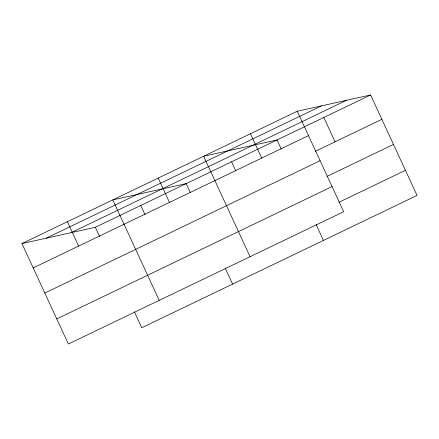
<?xml version="1.0" encoding="UTF-8"?>
<svg xmlns="http://www.w3.org/2000/svg" width="439" height="439" viewBox="0 0 439 439"><rect width="100%" height="100%" fill="white"/><g stroke="black" fill="none" stroke-linecap="round" stroke-linejoin="round"><path stroke-width="0.66" d="M297.247 111.248L343.666 211.713L68.369 344.033L21.95 243.568L297.247 111.248L370.631 94.967L417.05 195.432L141.753 327.752L134.394 311.822M46.166 238.196L321.463 105.876M71.118 232.659L346.415 100.339M21.95 243.568L95.334 227.287L370.631 94.967M33.199 267.916L308.496 135.596M315.372 151.285L381.881 119.315M44.805 293.038L320.102 160.712M326.978 176.401L393.487 144.436M56.763 318.917L332.06 186.591M338.941 202.28L405.444 170.31M323.828 117.46L335.078 141.813M281.245 149.09L277.031 139.959L203.647 156.24L250.065 256.7M316.091 224.494L323.45 240.418M250.444 133.741L261.699 158.089M231.605 161.788L235.825 170.919M190.4 192.754L186.18 183.623L112.796 199.904L159.22 300.364M225.24 268.158L232.604 284.088M158.221 178.069L169.47 202.417M140.76 205.457L144.974 214.589M95.334 227.287L99.554 236.418M67.376 221.739L78.625 246.087"/></g></svg>
